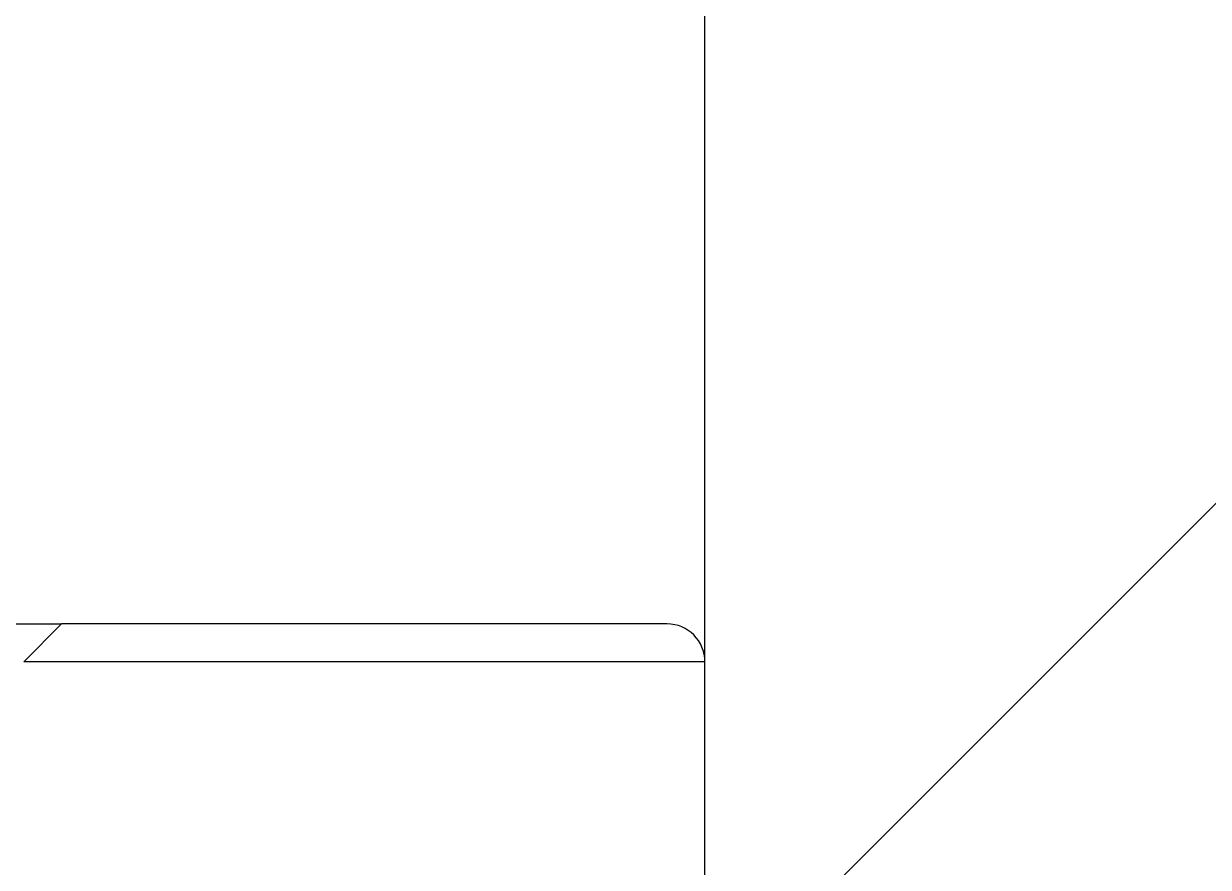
# Model space of a CAD drawing. Header units: millimetres. Extents: x 0 to 279, y 0 to 216.
# Drawn here: x 237.238 to 239.846, y 72.927 to 74.784 of the extents above; entities that cross this region are included whole.
import ezdxf

# ---------------------------------------------------------------- set-up
doc = ezdxf.new("R2010")
doc.units = ezdxf.units.MM
doc.layers.add('DIM', color=1, linetype='Continuous')
doc.layers.add('TITLE_BLOCK_TEXT', color=8, linetype='Continuous')
doc.dimstyles.new('SLDDIMSTYLE0', dxfattribs={"dimtxt": 0.18, "dimasz": 3.302, "dimexe": 0, "dimexo": 0.0625, "dimgap": 0, "dimtad": 0, "dimtih": 1, "dimtoh": 1, "dimdec": 0, "dimrnd": 1e-09, "dimzin": 0, "dimdsep": 46, "dimtxsty": 'Standard', "dimsah": 1, "dimcen": 0.09, "dimadec": 0, "dimazin": 0, "dimtfac": 3.302, "dimtdec": 0, "dimtofl": 0, "dimtmove": 0, "dimatfit": 3, "dimfxl": 0, "dimfrac": 2, "dimtolj": 1, "dimtzin": 0, "dimarcsym": 0})

msp = doc.modelspace()

# ---------------------------------------------------------------- hatches: boundary and pattern name
at = {"layer": 'TITLE_BLOCK_TEXT', "linetype": 'Continuous', "lineweight": 18}
h = msp.add_hatch(dxfattribs=at)
h.set_pattern_fill('ANSI31', color=256, style=0)
h.paths.add_polyline_path([(238.7377, 87.6291), (238.7377, 58.5457), (239.9044, 58.5457), (239.9044, 58.1291), (240.8544, 58.1291), (240.8544, 87.6291)], flags=0)
h = msp.add_hatch(dxfattribs=at)
h.set_pattern_fill('ANSI31', color=256, style=0)
edge = h.paths.add_edge_path(flags=0)
edge.add_arc((238.6544, 73.3791), 0.0833, 360, 450)
edge.add_line((238.6544, 73.4624), (237.3211, 73.4624))
edge.add_line((237.3211, 73.4624), (237.2377, 73.3791))
edge.add_line((237.2377, 73.3791), (238.7377, 73.3791))

# ---------------------------------------------------------------- linework, layer by layer
at = {"color": 7, "linetype": 'Continuous', "lineweight": 25}
for p, q in [((238.7377, 58.5457), (238.7377, 87.6291)), ((236.7289, 73.4624), (237.3211, 73.4624)), ((237.3211, 73.4624), (237.2377, 73.3791)), ((238.6544, 73.4624), (237.3211, 73.4624)), ((237.2377, 73.3791), (237.2377, 73.3789)), ((238.7377, 73.3791), (237.2377, 73.3791))]:
    msp.add_line(p, q, dxfattribs=at)
msp.add_arc((238.6544, 73.3791), 0.0833, 360, 90, dxfattribs=at)

# ---------------------------------------------------------------- leaders
at = {"layer": 'DIM'}
msp.add_leader([(238.7377, 68.4624), (258.9721, 81.5249)], dimstyle='SLDDIMSTYLE0', dxfattribs=at)

doc.saveas('drawing.dxf')
